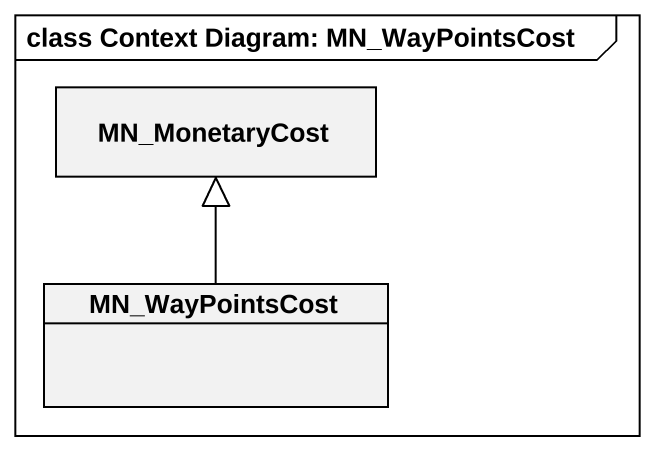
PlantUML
@startuml
mainframe class Context Diagram: MN_WayPointsCost
hide circle
hide empty members
class MN_MonetaryCost
class MN_WayPointsCost
MN_WayPointsCost -up-|> MN_MonetaryCost
@enduml
